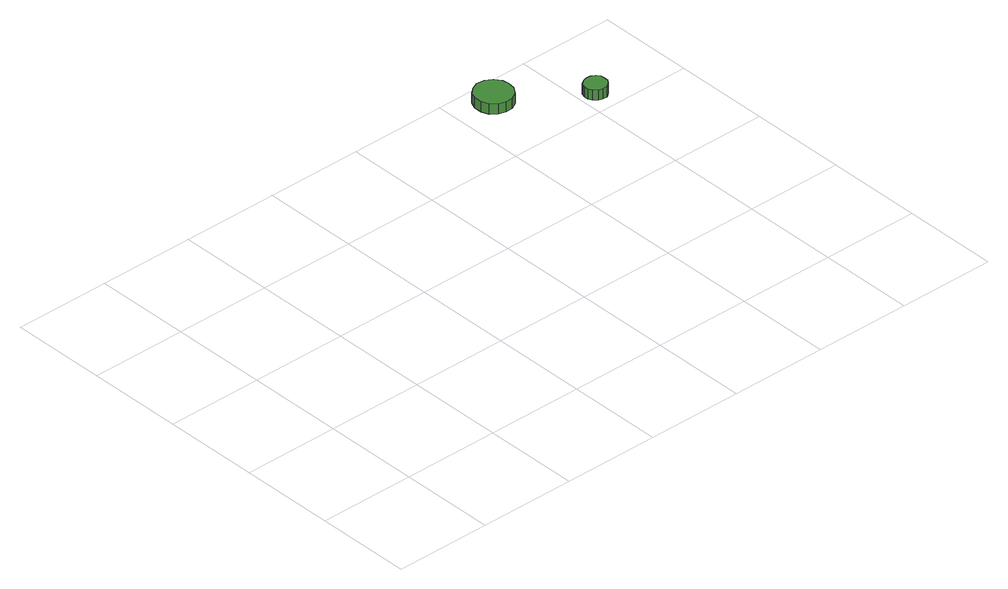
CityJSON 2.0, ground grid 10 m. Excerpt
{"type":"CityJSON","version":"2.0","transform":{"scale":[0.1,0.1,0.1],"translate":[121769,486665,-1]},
"CityObjects":{
"tree1":{"type":"SolitaryVegetationObject","attributes":{"function":"something"}},
"tree2":{"type":"SolitaryVegetationObject","attributes":{"function":"something"},"geometry":[{"type":"MultiSurface","lod":"1","boundaries":[[[0,1,2,3,4,5,6,7,8,9,10,11,12,13,14]],[[15,16,17,18,19,20,21,22,23,24,25,26,27,28,29]],[[0,29,28,1]],[[1,28,27,2]],[[2,27,26,3]],[[3,26,25,4]],[[4,25,24,5]],[[5,24,23,6]],[[6,23,22,7]],[[7,22,21,8]],[[8,21,20,9]],[[9,20,19,10]],[[10,19,18,11]],[[11,18,17,12]],[[12,17,16,13]],[[13,16,15,14]],[[14,15,29,0]]]}]},
"tree3":{"type":"SolitaryVegetationObject","attributes":{"function":"something"},"geometry":[{"type":"MultiSurface","lod":"1","boundaries":[[[30,31,32,33,34,35,36,37,38,39,40,41,42,43,44]],[[45,46,47,48,49,50,51,52,53,54,55,56,57,58,59]],[[30,59,58,31]],[[31,58,57,32]],[[32,57,56,33]],[[33,56,55,34]],[[34,55,54,35]],[[35,54,53,36]],[[36,53,52,37]],[[37,52,51,38]],[[38,51,50,39]],[[39,50,49,40]],[[40,49,48,41]],[[41,48,47,42]],[[42,47,46,43]],[[43,46,45,44]],[[44,45,59,30]]]}]}
},
"vertices":[
[460,375,19],[459,382,19],[454,389,19],[447,393,19],[439,394,19],[432,391,19],[426,386,19],[423,379,19],[423,371,19],[426,363,19],[432,358,19],[439,356,19],[447,356,19],[454,360,19],[459,367,19],[459,367,8],[454,360,8],[447,356,8],[439,356,8],[432,358,8],[426,363,8],[423,371,8],[423,379,8],[426,386,8],[432,391,8],[439,394,8],[447,393,8],[454,389,8],[459,382,8],[460,375,8],
[528,324,19],[528,329,19],[525,332,19],[521,335,19],[516,335,19],[512,334,19],[508,331,19],[506,326,19],[506,322,19],[508,318,19],[512,314,19],[516,313,19],[521,313,19],[525,316,19],[528,320,19],[528,320,8],[525,316,8],[521,313,8],[516,313,8],[512,314,8],[508,318,8],[506,322,8],[506,326,8],[508,331,8],[512,334,8],[516,335,8],[521,335,8],[525,332,8],[528,329,8],[528,324,8]
]}
